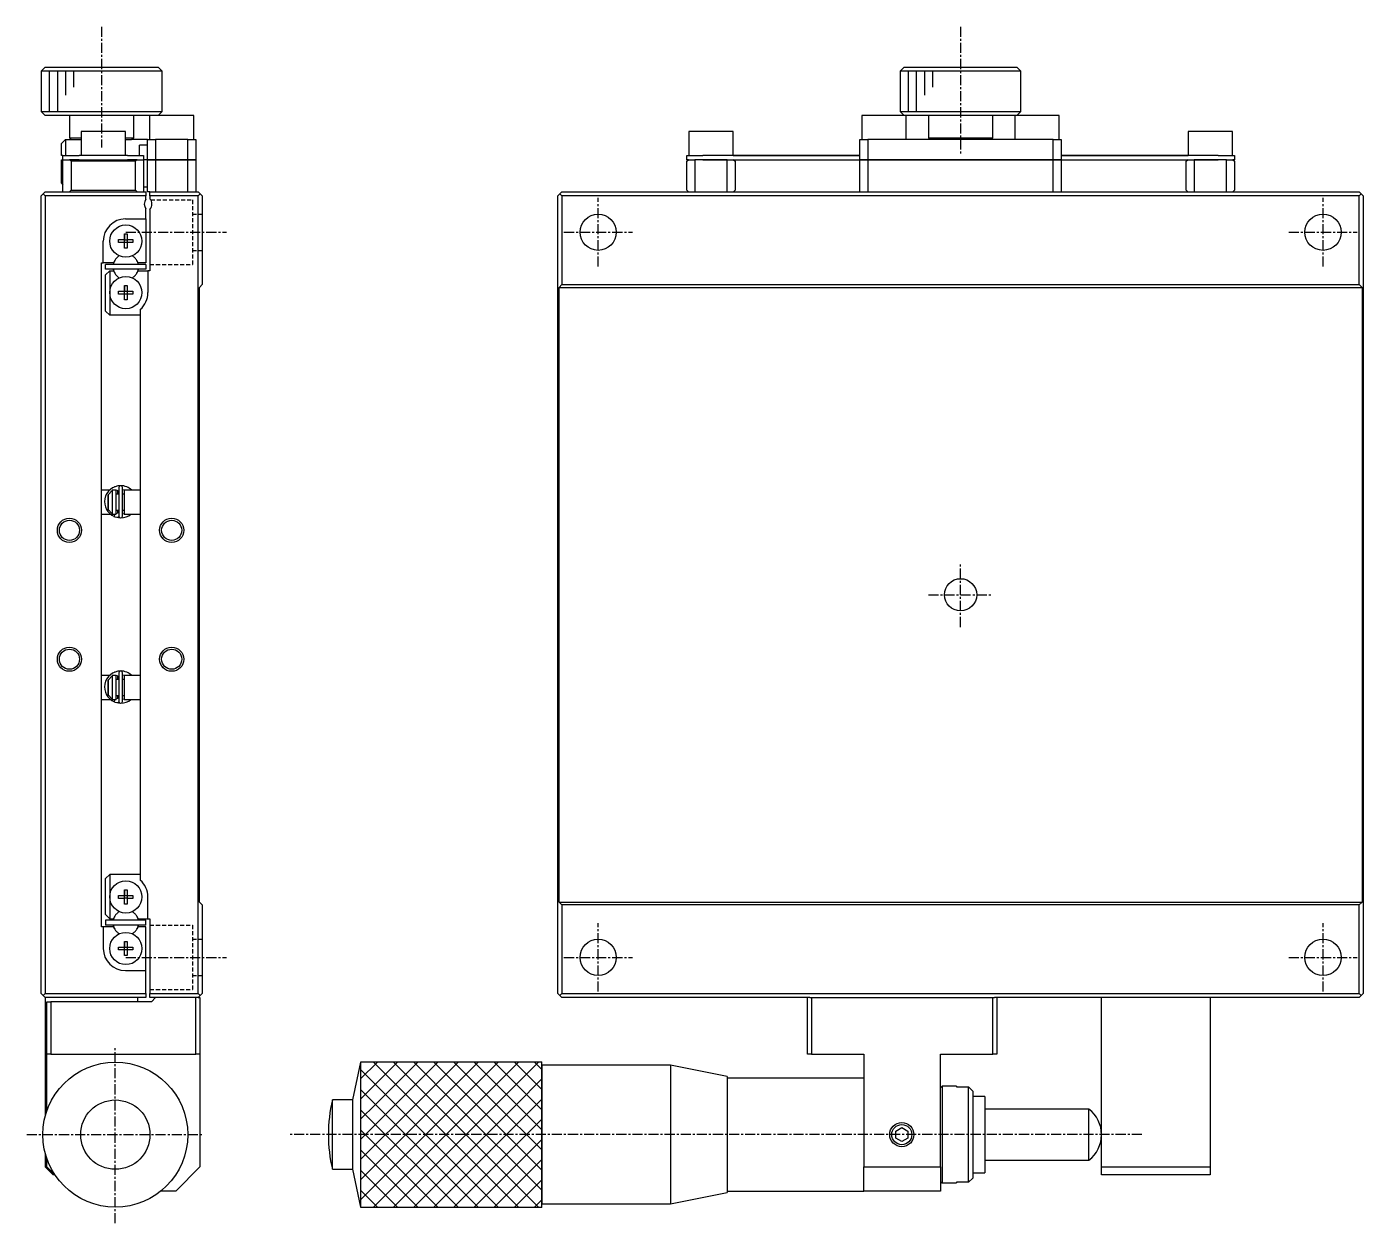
# Model space of a CAD drawing. Extents: x 10 to 382, y 10 to 258.
# Drawn here: x 216.2 to 382.2, y 81.2 to 229.8 of the extents above; entities that cross this region are included whole.
import ezdxf

# ---------------------------------------------------------------- set-up
doc = ezdxf.new("R2010")
doc.units = 0
doc.linetypes.add('CENTER', pattern=[2, 1.25, -0.25, 0.25, -0.25])
doc.linetypes.add('DASHED', pattern=[0.75, 0.5, -0.25])
doc.layers.get('0').update_dxf_attribs({"linetype": 'CONTINUOUS'})
doc.layers.add('CENTER', color=1, linetype='CENTER')

msp = doc.modelspace()

# ---------------------------------------------------------------- linework, layer by layer
at = {"color": 7, "linetype": 'CONTINUOUS'}
for p, q in [((218.5, 224.75), (218, 224.25)), ((233, 224.25), (218, 224.25)), ((218, 224.25), (218, 219.25)), ((218.5, 224.75), (232.5, 224.75)), ((218.5, 224.75), (218.500408, 224.75)), ((218.500408, 224.75), (232.5, 224.75)), ((233, 224.25), (232.5, 224.75)), ((233, 219.25), (233, 224.25)), ((325.155071, 224.75), (324.655071, 224.25)), ((339.655071, 224.25), (324.655071, 224.25)), ((324.655071, 224.25), (324.655071, 219.25)), ((325.155071, 224.75), (339.155071, 224.75)), ((339.655071, 224.25), (339.155071, 224.75)), ((339.655071, 219.25), (339.655071, 224.25)), ((218, 219.25), (232.999563, 219.25)), ((218, 219.25), (218.5, 218.75)), ((232.5, 218.75), (233, 219.25)), ((232.999563, 219.25), (233, 219.25)), ((324.655071, 219.25), (332.074122, 219.25)), ((324.655071, 219.25), (325.155071, 218.75)), ((332.074122, 219.25), (339.655071, 219.25)), ((339.155071, 218.75), (339.655071, 219.25)), ((231.45, 218.75), (218.5, 218.75)), ((221.5, 218.75), (221.5, 215.95)), ((229.5, 215.95), (229.5, 218.75)), ((236.95, 218.75), (231.45, 218.75)), ((231.45, 218.75), (231.45, 215.75)), ((236.95, 215.75), (236.95, 218.75)), ((322.655071, 218.75), (319.905071, 218.75)), ((319.905071, 218.75), (319.905071, 215.75)), ((325.405071, 218.75), (322.655071, 218.75)), ((332.079519, 218.75), (325.405071, 218.75)), ((325.405071, 215.75), (325.405071, 218.75)), ((328.155071, 218.75), (328.155071, 215.95)), ((338.905071, 218.75), (332.079519, 218.75)), ((336.155071, 215.95), (336.155071, 218.75)), ((341.655071, 218.75), (338.905071, 218.75)), ((338.905071, 218.75), (338.905071, 215.75)), ((344.405071, 218.75), (341.655071, 218.75)), ((344.405071, 215.75), (344.405071, 218.75)), ((221, 215.75), (220.5, 215.25)), ((221, 215.75), (221, 213.75)), ((221, 215.75), (222.95, 215.75)), ((221.5, 215.95), (222.95, 215.95)), ((221.5, 215.95), (221.7, 215.75)), ((228.45, 216.75), (222.95, 216.75)), ((222.95, 216.75), (222.95, 213.75)), ((228.45, 213.75), (228.45, 216.75)), ((228.45, 215.95), (229.499767, 215.95)), ((228.45, 215.75), (229.2, 215.75)), ((231.2, 215.75), (229.2, 215.75)), ((229.3, 215.75), (229.5, 215.95)), ((231.2, 213.25), (231.2, 215.75)), ((231.2, 215.75), (232.2, 215.75)), ((232.2, 215.75), (232.2, 213.25)), ((236.2, 215.75), (232.2, 215.75)), ((236.2, 213.25), (236.2, 215.75)), ((236.2, 215.75), (237.2, 215.75)), ((237.2, 215.75), (237.2, 213.25)), ((301.155071, 216.75), (298.405071, 216.75)), ((298.405071, 216.75), (298.405071, 213.75)), ((303.905071, 216.75), (301.155071, 216.75)), ((303.905071, 213.75), (303.905071, 216.75)), ((319.655071, 213.25), (319.655071, 215.75)), ((319.655071, 215.75), (320.655071, 215.75)), ((320.655071, 215.75), (320.655071, 213.25)), ((330.905071, 215.75), (320.655071, 215.75)), ((328.155071, 215.95), (332.111898, 215.95)), ((328.155071, 215.95), (328.355071, 215.75)), ((333.405071, 215.75), (330.905071, 215.75)), ((332.111898, 215.95), (336.155071, 215.95)), ((343.655071, 215.75), (333.405071, 215.75)), ((335.955071, 215.75), (336.155071, 215.95)), ((343.655071, 213.25), (343.655071, 215.75)), ((343.655071, 215.75), (344.655071, 215.75)), ((344.655071, 215.75), (344.655071, 213.25)), ((363.155071, 216.75), (360.405071, 216.75)), ((360.405071, 216.75), (360.405071, 213.75)), ((365.905071, 216.75), (363.155071, 216.75)), ((365.905071, 213.75), (365.905071, 216.75)), ((220.5, 213.75), (220.5, 215.25)), ((230.2, 213.75), (230.2, 215.05)), ((231.2, 215.05), (230.2, 215.05)), ((220.7, 213.75), (220.5, 213.75)), ((220.5, 210.35), (220.5, 213.25)), ((220.5, 213.25), (220.7, 213.25)), ((220.7, 213.25), (220.7, 213.75)), ((220.7, 213.75), (222.7, 213.75)), ((220.7, 209.25), (220.7, 213.25)), ((220.7, 213.25), (221.5, 213.25)), ((221.7, 213.05), (221.5, 213.25)), ((221.5, 213.25), (221.82822, 213.25)), ((221.82822, 213.25), (221.5, 213.25)), ((221.7, 213.05), (221.7, 209.45)), ((229.7, 213.05), (221.7, 213.05)), ((222.7, 213.25), (221.82822, 213.25)), ((228.7, 213.75), (222.7, 213.75)), ((222.7, 213.25), (227, 213.25)), ((227, 213.25), (228.7, 213.25)), ((228.7, 213.75), (230.7, 213.75)), ((229.57178, 213.25), (228.7, 213.25)), ((229.57178, 213.25), (229.9, 213.25)), ((229.9, 213.25), (229.57178, 213.25)), ((229.9, 213.25), (229.7, 213.05)), ((229.7, 209.45), (229.7, 213.05)), ((229.9, 213.25), (230.7, 213.25)), ((230.7, 213.75), (230.7, 213.25)), ((230.7, 213.25), (230.7, 209.25)), ((231.2, 213.25), (230.7, 213.25)), ((232.2, 213.25), (231.2, 213.25)), ((231.2, 209.25), (231.2, 213.25)), ((231.2, 213.25), (232.2, 213.25)), ((232.2, 213.25), (236.2, 213.25)), ((232.2, 213.25), (232.2, 209.25)), ((236.2, 213.25), (232.2, 213.25)), ((237.2, 213.25), (236.2, 213.25)), ((236.2, 209.25), (236.2, 213.25)), ((236.2, 213.25), (237.2, 213.25)), ((237.2, 213.25), (237.2, 209.25)), ((298.155071, 213.75), (300.155071, 213.75)), ((298.155071, 213.75), (298.405071, 213.75)), ((298.155071, 213.25), (298.155071, 213.75)), ((298.355071, 213.25), (298.155071, 213.05)), ((298.155071, 213.05), (298.355071, 213.25)), ((298.355071, 213.25), (298.155071, 213.25)), ((298.155071, 209.45), (298.155071, 213.05)), ((298.355071, 213.25), (299.155071, 213.25)), ((299.155071, 213.25), (299.155071, 209.25)), ((300.155071, 213.25), (299.155071, 213.25)), ((319.655071, 213.75), (300.155071, 213.75)), ((303.155071, 213.25), (300.155071, 213.25)), ((300.155071, 213.25), (303.155071, 213.25)), ((303.155071, 209.25), (303.155071, 213.25)), ((303.155071, 213.25), (319.655071, 213.25)), ((303.905071, 213.75), (319.655071, 213.75)), ((304.155071, 213.05), (303.955071, 213.25)), ((303.955071, 213.25), (304.155071, 213.05)), ((304.155071, 213.05), (304.155071, 209.45)), ((318.155071, 213.750001), (316.405071, 213.750001)), ((318.155071, 213.750001), (316.405071, 213.750001)), ((318.155071, 213.750001), (319.655071, 213.750001)), ((319.655071, 213.750001), (318.155071, 213.750001)), ((320.655071, 213.25), (319.655071, 213.25)), ((319.655071, 209.25), (319.655071, 213.25)), ((319.655071, 213.25), (320.655071, 213.25)), ((320.655071, 213.25), (343.655071, 213.25)), ((320.655071, 213.25), (320.655071, 209.25)), ((343.655071, 213.25), (320.655071, 213.25)), ((344.655071, 213.25), (343.655071, 213.25)), ((343.655071, 209.25), (343.655071, 213.25)), ((343.655071, 213.25), (344.655071, 213.25)), ((344.655071, 213.750001), (346.155071, 213.750001)), ((346.155071, 213.750001), (344.655071, 213.750001)), ((344.655071, 213.75), (360.405071, 213.75)), ((364.155071, 213.75), (344.655071, 213.75)), ((344.655071, 213.25), (344.655071, 209.25)), ((344.655071, 213.25), (361.155071, 213.25)), ((347.905071, 213.750001), (346.155071, 213.750001)), ((347.905071, 213.750001), (346.155071, 213.750001)), ((360.355071, 213.25), (360.155071, 213.05)), ((360.155071, 213.05), (360.355071, 213.25)), ((360.155071, 209.45), (360.155071, 213.05)), ((361.155071, 213.25), (361.155071, 209.25)), ((364.155071, 213.25), (361.155071, 213.25)), ((361.155071, 213.25), (364.155071, 213.25)), ((364.155071, 213.75), (366.155071, 213.75)), ((365.155071, 213.25), (364.155071, 213.25)), ((365.155071, 209.25), (365.155071, 213.25)), ((365.155071, 213.25), (365.955071, 213.25)), ((365.905071, 213.75), (366.155071, 213.75)), ((366.155071, 213.05), (365.955071, 213.25)), ((365.955071, 213.25), (366.155071, 213.05)), ((366.155071, 213.25), (365.955071, 213.25)), ((366.155071, 213.75), (366.155071, 213.25)), ((366.155071, 213.05), (366.155071, 209.45)), ((218.25, 209), (218.5, 209.25)), ((218.5, 209.25), (231, 209.25)), ((220.5, 210.35), (220.7, 210.15)), ((221.5, 209.25), (221.7, 209.45)), ((221.7, 209.45), (229.7, 209.45)), ((229.7, 209.45), (229.9, 209.25)), ((231.2, 209.85), (230.7, 209.85)), ((231, 209.25), (231, 208.75)), ((231.5, 209.25), (231.2, 209.25)), ((231.5, 209.25), (237.5, 209.25)), ((231.5, 208.75), (231.5, 209.25)), ((237.5, 209.25), (237.75, 209)), ((282.655071, 209.25), (282.405071, 209)), ((282.655071, 209.25), (381.655071, 209.25)), ((298.155071, 209.45), (298.355071, 209.25)), ((303.955071, 209.25), (304.155071, 209.45)), ((360.155071, 209.45), (360.355071, 209.25)), ((365.955071, 209.25), (366.155071, 209.45)), ((381.905071, 209), (381.655071, 209.25)), ((218.25, 209), (218, 208.75)), ((218, 109.75), (218, 208.75)), ((218.5, 208.75), (218.25, 209)), ((231, 208.75), (218.5, 208.75)), ((218.5, 208.75), (218.5, 109.75)), ((231, 208.35), (231, 208.75)), ((231.5, 208.75), (231.5, 208.411438)), ((237.5, 208.75), (231.5, 208.75)), ((237.75, 209), (237.5, 208.75)), ((237.5, 109.75), (237.5, 208.75)), ((238, 208.75), (237.75, 209)), ((238, 208.75), (238, 197.75)), ((282.405071, 209), (282.155071, 208.75)), ((282.155071, 109.75), (282.155071, 208.75)), ((282.655071, 208.75), (282.405071, 209)), ((381.655071, 208.75), (282.655071, 208.75)), ((282.655071, 208.75), (282.655071, 197.75)), ((381.905071, 209), (381.655071, 208.75)), ((381.655071, 197.75), (381.655071, 208.75)), ((382.155071, 208.75), (381.905071, 209)), ((382.155071, 208.75), (382.155071, 109.75)), ((228.45, 205.9), (231, 205.9)), ((231, 205.9), (231, 207.15)), ((231, 205.9), (231, 200.45)), ((231.5, 207.088562), (231.5, 199.45)), ((225.7, 200.45), (225.7, 203.15)), ((227.613639, 202.97), (227.613639, 203.33)), ((227.613639, 203.33), (228.32, 203.33)), ((228.32, 202.97), (227.613639, 202.97)), ((228.32, 204.036361), (228.68, 204.036361)), ((228.32, 203.33), (228.32, 204.036361)), ((228.32, 204.036361), (228.32, 203.33)), ((228.330372, 203.319628), (228.32, 203.33)), ((228.330372, 202.980372), (228.32, 202.97)), ((228.32, 202.263639), (228.32, 202.97)), ((228.32, 202.263639), (228.32, 202.97)), ((228.330372, 203.319628), (228.669628, 203.319628)), ((228.330372, 202.980372), (228.330372, 203.319628)), ((228.669628, 202.980372), (228.330372, 202.980372)), ((228.669628, 203.319628), (228.68, 203.33)), ((228.669628, 203.319628), (228.669628, 202.980372)), ((228.669628, 202.980372), (228.68, 202.97)), ((228.68, 204.036361), (228.68, 203.33)), ((228.68, 203.33), (229.386361, 203.33)), ((228.68, 202.97), (228.68, 202.263639)), ((229.386361, 202.97), (228.68, 202.97)), ((229.386361, 203.33), (229.386361, 202.97)), ((228.68, 202.263639), (228.32, 202.263639)), ((225.5, 200.45), (225.7, 200.45)), ((225.5, 118.05), (225.5, 200.45)), ((226.955588, 200.45), (225.7, 200.45)), ((231, 200.25), (226, 200.25)), ((226, 199.65), (226, 200.25)), ((231, 199.65), (226, 199.65)), ((226, 198.95), (226.5, 199.45)), ((226.5, 199.45), (226.5, 196.75)), ((226.5, 199.45), (226.955588, 199.45)), ((227.125185, 200.74375), (226.955588, 200.45)), ((226.955588, 199.45), (227.125185, 199.15625)), ((230.044412, 200.45), (229.874815, 200.74375)), ((229.874815, 199.15625), (230.044412, 199.45)), ((231, 200.45), (230.044412, 200.45)), ((230.044412, 199.45), (231.25, 199.45)), ((231, 200.25), (231, 199.65)), ((231.25, 199.45), (231.25, 196.75)), ((231.5, 199.45), (231.25, 199.45)), ((226, 194.45), (226, 198.95)), ((228.32, 197.636361), (228.68, 197.636361)), ((228.32, 196.93), (228.32, 197.636361)), ((228.32, 197.636361), (228.32, 196.93)), ((228.68, 197.636361), (228.68, 196.93)), ((237.65, 197.4), (238, 197.75)), ((282.305071, 197.4), (282.655071, 197.75)), ((282.655071, 197.75), (381.655071, 197.75)), ((381.655071, 197.75), (382.005071, 197.4)), ((226.5, 196.75), (226.5, 193.95)), ((227.613639, 196.57), (227.613639, 196.93)), ((227.613639, 196.93), (228.32, 196.93)), ((228.32, 196.57), (227.613639, 196.57)), ((228.330372, 196.919628), (228.32, 196.93)), ((228.330372, 196.580372), (228.32, 196.57)), ((228.32, 195.863639), (228.32, 196.57)), ((228.32, 195.863639), (228.32, 196.57)), ((228.68, 195.863639), (228.32, 195.863639)), ((228.330372, 196.919628), (228.669628, 196.919628)), ((228.330372, 196.580372), (228.330372, 196.919628)), ((228.669628, 196.580372), (228.330372, 196.580372)), ((228.669628, 196.919628), (228.68, 196.93)), ((228.669628, 196.919628), (228.669628, 196.580372)), ((228.669628, 196.580372), (228.68, 196.57)), ((228.68, 196.93), (229.386361, 196.93)), ((228.68, 196.57), (228.68, 195.863639)), ((229.386361, 196.57), (228.68, 196.57)), ((229.386361, 196.93), (229.386361, 196.57)), ((237.65, 121.1), (237.65, 197.4)), ((282.305071, 197.4), (382.005071, 197.4)), ((282.305071, 121.1), (282.305071, 197.4)), ((382.005071, 197.4), (382.005071, 121.1)), ((226.5, 193.95), (226, 194.45)), ((230.3, 194.670938), (230.3, 171.825)), ((230.3, 193.95), (226.5, 193.95)), ((227.139129, 172.653161), (227.087036, 172.633498)), ((226.498112, 172.25), (225.5, 172.25)), ((226.3, 171.666515), (226.8, 172.195683)), ((226.3, 169.833485), (226.3, 171.666515)), ((226.3, 171.666515), (226.3, 169.833485)), ((226.498355, 172.25), (226.498205, 172.25)), ((226.8, 172.25), (226.8, 172.195683)), ((227.3, 172.25), (226.8, 172.25)), ((226.8, 172.195683), (226.8, 169.304317)), ((227.3, 169.25), (227.3, 172.25)), ((227.640184, 171.75), (227.3, 171.75)), ((227.5, 171.75), (227.5, 172.206017)), ((227.640184, 172.566084), (227.640184, 169.016084)), ((228.090184, 169.016084), (228.090184, 172.566084)), ((228.3, 171.75), (228.090184, 171.75)), ((228.090249, 172.324879), (228.389016, 172.250408)), ((228.3, 172.25), (228.3, 169.25)), ((228.3, 172.25), (228.3, 171.75)), ((230.3, 172.25), (228.3, 172.25)), ((228.3, 171.75), (228.3, 169.75)), ((228.3, 171.75), (228.3, 169.75)), ((230.3, 171.825), (230.3, 169.675)), ((226.8, 169.304317), (226.3, 169.833485)), ((226.8, 169.304317), (226.8, 169.25)), ((227.3, 169.75), (227.640184, 169.75)), ((227.5, 169.376533), (227.5, 169.75)), ((228.090184, 169.75), (228.3, 169.75)), ((228.300125, 169.303054), (228.09024, 169.256976)), ((228.3, 169.75), (228.3, 169.25)), ((230.3, 169.675), (230.3, 148.825)), ((225.5, 169.25), (226.591656, 169.25)), ((226.8, 169.25), (227.3, 169.25)), ((227.005317, 168.985994), (227.085879, 168.949757)), ((227.078005, 168.953062), (227.158264, 169.194974)), ((227.085141, 168.953232), (227.085541, 168.950742)), ((227.085541, 168.950742), (227.085853, 168.949918)), ((227.085853, 168.949918), (227.087036, 168.948671)), ((227.085879, 168.949757), (227.130264, 168.931622)), ((227.130264, 168.931622), (227.845778, 168.79194)), ((227.158264, 169.194974), (227.183402, 169.250016)), ((228.3, 169.25), (230.3, 169.25)), ((227.139129, 149.653161), (227.087036, 149.633498)), ((227.640184, 149.566084), (227.640184, 146.016084)), ((228.090184, 146.016084), (228.090184, 149.566084)), ((226.498112, 149.25), (225.5, 149.25)), ((226.3, 148.666515), (226.8, 149.195683)), ((226.3, 146.833485), (226.3, 148.666515)), ((226.3, 148.666515), (226.3, 146.833485)), ((226.498355, 149.25), (226.498205, 149.25)), ((226.8, 149.25), (226.8, 149.195683)), ((227.3, 149.25), (226.8, 149.25)), ((226.8, 149.195683), (226.8, 146.304317)), ((227.3, 146.25), (227.3, 149.25)), ((227.640184, 148.75), (227.3, 148.75)), ((227.5, 148.75), (227.5, 149.206017)), ((228.3, 148.75), (228.090184, 148.75)), ((228.090249, 149.324879), (228.389016, 149.250408)), ((228.3, 149.25), (228.3, 146.25)), ((228.3, 149.25), (228.3, 148.75)), ((230.3, 149.25), (228.3, 149.25)), ((228.3, 148.75), (228.3, 146.75)), ((228.3, 148.75), (228.3, 146.75)), ((230.3, 148.825), (230.3, 146.675)), ((225.5, 146.25), (226.591656, 146.25)), ((226.8, 146.304317), (226.3, 146.833485)), ((226.8, 146.304317), (226.8, 146.25)), ((226.8, 146.25), (227.3, 146.25)), ((227.078005, 145.953062), (227.158264, 146.194974)), ((227.158264, 146.194974), (227.183402, 146.250016)), ((227.3, 146.75), (227.640184, 146.75)), ((227.5, 146.376533), (227.5, 146.75)), ((228.090184, 146.75), (228.3, 146.75)), ((228.300125, 146.303054), (228.09024, 146.256976)), ((228.3, 146.75), (228.3, 146.25)), ((228.3, 146.25), (230.3, 146.25)), ((230.3, 146.675), (230.3, 123.829062)), ((227.005317, 145.985994), (227.078435, 145.952924)), ((227.078435, 145.952924), (227.130264, 145.931622)), ((227.08514, 145.953244), (227.085541, 145.950742)), ((227.085541, 145.950742), (227.085853, 145.949918)), ((227.085853, 145.949918), (227.087036, 145.948671)), ((227.130264, 145.931622), (227.845778, 145.79194)), ((226, 124.05), (226.5, 124.55)), ((226.5, 124.55), (226.5, 121.75)), ((230.3, 124.55), (226.5, 124.55)), ((226, 119.55), (226, 124.05)), ((226.5, 121.75), (226.5, 119.05)), ((227.613639, 121.57), (227.613639, 121.93)), ((227.613639, 121.93), (228.32, 121.93)), ((228.32, 121.57), (227.613639, 121.57)), ((228.32, 122.636361), (228.68, 122.636361)), ((228.32, 121.93), (228.32, 122.636361)), ((228.32, 122.636361), (228.32, 121.93)), ((228.330372, 121.919628), (228.32, 121.93)), ((228.330372, 121.580372), (228.32, 121.57)), ((228.32, 120.863639), (228.32, 121.57)), ((228.32, 120.863639), (228.32, 121.57)), ((228.330372, 121.919628), (228.669628, 121.919628)), ((228.330372, 121.580372), (228.330372, 121.919628)), ((228.669628, 121.580372), (228.330372, 121.580372)), ((228.669628, 121.919628), (228.68, 121.93)), ((228.669628, 121.919628), (228.669628, 121.580372)), ((228.669628, 121.580372), (228.68, 121.57)), ((228.68, 122.636361), (228.68, 121.93)), ((228.68, 121.93), (229.386361, 121.93)), ((228.68, 121.57), (228.68, 120.863639)), ((229.386361, 121.57), (228.68, 121.57)), ((229.386361, 121.93), (229.386361, 121.57)), ((231.25, 119.05), (231.25, 121.75)), ((226.5, 119.05), (226, 119.55)), ((228.68, 120.863639), (228.32, 120.863639)), ((238, 120.75), (237.65, 121.1)), ((238, 120.75), (238, 109.75)), ((282.305071, 121.1), (382.005071, 121.1)), ((282.655071, 120.75), (282.305071, 121.1)), ((381.655071, 120.75), (282.655071, 120.75)), ((282.655071, 120.75), (282.655071, 109.75)), ((382.005071, 121.1), (381.655071, 120.75)), ((381.655071, 109.75), (381.655071, 120.75)), ((225.7, 118.05), (225.5, 118.05)), ((225.7, 118.05), (225.7, 115.35)), ((226.955588, 118.05), (225.7, 118.05)), ((231, 118.85), (226, 118.85)), ((226, 118.85), (226, 118.25)), ((231, 118.25), (226, 118.25)), ((226.5, 119.05), (226.955588, 119.05)), ((226.955588, 119.05), (227.125185, 119.34375)), ((227.125185, 117.75625), (226.955588, 118.05)), ((229.874815, 119.34375), (230.044412, 119.05)), ((230.044412, 118.05), (229.874815, 117.75625)), ((230.044412, 119.05), (231.25, 119.05)), ((231, 118.05), (230.044412, 118.05)), ((231, 118.25), (231, 118.85)), ((231, 112.6), (231, 118.05)), ((231.25, 119.05), (231.5, 119.05)), ((231.5, 119.05), (231.5, 109.75)), ((228.32, 116.236361), (228.68, 116.236361)), ((228.32, 115.53), (228.32, 116.236361)), ((228.32, 116.236361), (228.32, 115.53)), ((228.68, 116.236361), (228.68, 115.53)), ((227.613639, 115.17), (227.613639, 115.53)), ((227.613639, 115.53), (228.32, 115.53)), ((228.32, 115.17), (227.613639, 115.17)), ((228.330372, 115.519628), (228.32, 115.53)), ((228.330372, 115.180372), (228.32, 115.17)), ((228.32, 114.463639), (228.32, 115.17)), ((228.32, 114.463639), (228.32, 115.17)), ((228.330372, 115.519628), (228.669628, 115.519628)), ((228.330372, 115.180372), (228.330372, 115.519628)), ((228.669628, 115.180372), (228.330372, 115.180372)), ((228.669628, 115.519628), (228.68, 115.53)), ((228.669628, 115.519628), (228.669628, 115.180372)), ((228.669628, 115.180372), (228.68, 115.17)), ((228.68, 115.53), (229.386361, 115.53)), ((228.68, 115.17), (228.68, 114.463639)), ((229.386361, 115.17), (228.68, 115.17)), ((229.386361, 115.53), (229.386361, 115.17)), ((228.68, 114.463639), (228.32, 114.463639)), ((228.45, 112.6), (231, 112.6)), ((231, 109.75), (231, 112.6)), ((218.25, 109.5), (218, 109.75)), ((218.25, 109.5), (218.5, 109.75)), ((218.5, 109.75), (231, 109.75)), ((231, 109.75), (231, 109.25)), ((231.5, 109.75), (237.5, 109.75)), ((231.5, 109.25), (231.5, 109.75)), ((237.5, 109.75), (237.75, 109.5)), ((237.75, 109.5), (238, 109.75)), ((282.155071, 109.75), (282.405071, 109.5)), ((282.405071, 109.5), (282.655071, 109.75)), ((282.655071, 109.75), (381.655071, 109.75)), ((381.655071, 109.75), (381.905071, 109.5)), ((381.905071, 109.5), (382.155071, 109.75)), ((218.5, 109.25), (218.25, 109.5)), ((218.5, 109.25), (218.5, 94.554344)), ((231, 109.25), (218.5, 109.25)), ((218.7, 102.25), (218.7, 108.75)), ((218.7, 108.75), (219.2, 108.75)), ((219.2, 108.75), (219.2, 102.25)), ((231.7, 108.75), (219.2, 108.75)), ((230, 108.75), (230, 109.25)), ((237.5, 109.25), (231.5, 109.25)), ((232.2, 109.25), (231.7, 108.75)), ((237.2, 102.25), (237.2, 109.25)), ((237.75, 109.5), (237.5, 109.25)), ((237.5, 109.25), (237.7, 109.25)), ((237.7, 109.25), (237.7, 102.25)), ((282.405071, 109.5), (282.655071, 109.25)), ((313.455071, 109.25), (282.655071, 109.25)), ((313.155071, 102.25), (313.155071, 109.25)), ((313.455071, 109.25), (313.655071, 109.25)), ((313.655071, 109.25), (313.655071, 102.25)), ((313.655071, 109.25), (336.155071, 109.25)), ((336.155071, 102.25), (336.155071, 109.25)), ((336.155071, 109.25), (336.355071, 109.25)), ((381.655071, 109.25), (336.355071, 109.25)), ((336.655071, 109.25), (336.655071, 102.25)), ((349.655071, 88.25), (349.655071, 109.25)), ((363.155071, 109.25), (363.155071, 88.25)), ((381.655071, 109.25), (381.905071, 109.5)), ((219.2, 102.25), (218.7, 102.25)), ((218.7, 95.20804), (218.7, 102.25)), ((219.2, 102.25), (237.2, 102.25)), ((237.7, 102.25), (237.2, 102.25)), ((237.7, 102.25), (237.7, 88.25)), ((257.655071, 101.25), (256.655071, 96.55)), ((257.655071, 101.25), (257.655071, 83.25)), ((280.155071, 101.25), (257.655071, 101.25)), ((280.155071, 100.85), (280.155071, 101.25)), ((280.155071, 83.25), (280.155071, 101.25)), ((313.655071, 102.25), (313.155071, 102.25)), ((313.655071, 102.25), (320.155071, 102.25)), ((320.155071, 102.25), (320.155071, 88.25)), ((329.655071, 102.25), (336.155071, 102.25)), ((329.655071, 88.25), (329.655071, 102.25)), ((336.655071, 102.25), (336.155071, 102.25)), ((280.155071, 100.85), (280.155071, 83.65)), ((296.155071, 100.85), (280.155071, 100.85)), ((296.155071, 100.85), (296.155071, 83.65)), ((303.155071, 99.45), (296.155071, 100.85)), ((303.155071, 99.45), (303.155071, 85.05)), ((303.155071, 99.45), (303.155071, 99.25)), ((303.155071, 99.25), (303.155071, 85.25)), ((320.155071, 99.25), (303.155071, 99.25)), ((329.855071, 98.25), (329.655071, 98.05)), ((329.855071, 98.25), (329.855071, 86.25)), ((331.655071, 98.25), (329.855071, 98.25)), ((331.655071, 98.25), (331.655071, 98.16608)), ((331.655071, 98.16608), (333.155071, 98.16608)), ((333.155071, 86.33392), (333.155071, 98.16608)), ((333.155071, 98.16608), (333.655071, 97.658327)), ((254.155071, 87.95), (254.155071, 96.55)), ((256.655071, 96.55), (254.155071, 96.55)), ((256.655071, 96.55), (256.655071, 87.95)), ((333.655071, 97.658327), (333.655071, 86.841673)), ((335.155071, 97), (333.655071, 97)), ((335.155071, 97), (335.155071, 87.5)), ((335.155071, 97), (335.155071, 96.75)), ((348.087891, 95.425), (335.155071, 95.425)), ((348.087891, 89.075), (348.087891, 95.425)), ((324.105071, 92.683013), (324.855071, 93.116025)), ((324.855071, 93.116025), (325.605071, 92.683013)), ((324.105071, 91.816987), (324.105071, 92.683013)), ((324.855071, 91.383975), (324.105071, 91.816987)), ((325.605071, 91.816987), (324.855071, 91.383975)), ((325.605071, 92.683013), (325.605071, 91.816987)), ((218.5, 89.945656), (218.5, 88.25)), ((218.5, 88.25), (219.5, 87.25)), ((218.7, 88.25), (218.7, 89.29196)), ((218.7, 88.25), (219.751042, 87.198958)), ((234.7, 85.25), (237.7, 88.25)), ((320.155071, 88.25), (329.655071, 88.25)), ((320.155071, 85.25), (320.155071, 88.25)), ((329.655071, 88.25), (329.655071, 85.25)), ((335.155071, 89.075), (348.087891, 89.075)), ((349.655071, 87.25), (349.655071, 88.25)), ((349.655071, 88.25), (363.155071, 88.25)), ((363.155071, 88.25), (363.155071, 87.25)), ((219.7, 87.25), (219.5, 87.25)), ((254.155071, 87.95), (256.655071, 87.95)), ((256.655071, 87.95), (257.655071, 83.25)), ((329.655071, 86.45), (329.855071, 86.25)), ((331.655071, 86.33392), (331.655071, 86.25)), ((333.155071, 86.33392), (331.655071, 86.33392)), ((333.655071, 86.841673), (333.155071, 86.33392)), ((333.655071, 87.5), (335.155071, 87.5)), ((335.155071, 87.75), (335.155071, 87.5)), ((363.155071, 87.25), (349.655071, 87.25)), ((234.7, 85.25), (232.856854, 85.25)), ((296.155071, 83.65), (303.155071, 85.05)), ((303.155071, 85.25), (303.155071, 85.05)), ((303.155071, 85.25), (320.155071, 85.25)), ((329.655071, 85.25), (320.155071, 85.25)), ((329.855071, 86.25), (331.655071, 86.25)), ((257.655071, 83.25), (280.155071, 83.25)), ((280.155071, 83.25), (280.155071, 83.65)), ((280.155071, 83.65), (296.155071, 83.65))]:
    msp.add_line(p, q, dxfattribs=at)
at = {"color": 3, "linetype": 'CONTINUOUS'}
for p, q in [((219, 224.25), (219, 219.25)), ((220, 224.25), (220, 219.25)), ((221, 224.25), (221, 221.25)), ((222, 224.25), (222, 222.25)), ((325.655071, 224.25), (325.655071, 219.25)), ((326.655071, 224.25), (326.655071, 219.25)), ((327.655071, 224.25), (327.655071, 221.25)), ((328.655071, 224.25), (328.655071, 222.25)), ((257.655071, 99.155071), (259.75, 101.25)), ((257.655071, 96.655071), (262.25, 101.25)), ((259.25, 101.25), (264.5, 96)), ((259.5, 96), (264.75, 101.25)), ((261.75, 101.25), (267, 96)), ((262, 96), (267.25, 101.25)), ((264.25, 101.25), (269.5, 96)), ((264.5, 96), (269.75, 101.25)), ((266.75, 101.25), (272, 96)), ((267, 96), (272.25, 101.25)), ((269.25, 101.25), (274.5, 96)), ((269.5, 96), (274.75, 101.25)), ((271.75, 101.25), (277, 96)), ((272, 96), (277.25, 101.25)), ((274.25, 101.25), (279.5, 96)), ((274.5, 96), (279.75, 101.25)), ((276.75, 101.25), (280.155071, 97.844929)), ((279.25, 101.25), (280.155071, 100.344929)), ((257.655071, 100.344929), (262, 96)), ((277, 96), (280.155071, 99.155071)), ((257.655071, 97.844929), (259.5, 96)), ((279.5, 96), (280.155071, 96.655071)), ((257.655071, 94.155071), (259.5, 96)), ((257.655071, 91.655071), (262, 96)), ((257.655071, 89.155071), (264.5, 96)), ((257.655071, 86.655071), (267, 96)), ((257.655071, 84.155071), (269.5, 96)), ((257.655071, 95.344929), (269.75, 83.25)), ((259.25, 83.25), (272, 96)), ((259.5, 96), (272.25, 83.25)), ((261.75, 83.25), (274.5, 96)), ((262, 96), (274.75, 83.25)), ((264.25, 83.25), (277, 96)), ((264.5, 96), (277.25, 83.25)), ((266.75, 83.25), (279.5, 96)), ((267, 96), (279.75, 83.25)), ((269.5, 96), (280.155071, 85.344929)), ((272, 96), (280.155071, 87.844929)), ((274.5, 96), (280.155071, 90.344929)), ((277, 96), (280.155071, 92.844929)), ((279.5, 96), (280.155071, 95.344929)), ((269.25, 83.25), (280.155071, 94.155071)), ((257.655071, 92.844929), (267.25, 83.25)), ((271.75, 83.25), (280.155071, 91.655071)), ((257.655071, 90.344929), (264.75, 83.25)), ((274.25, 83.25), (280.155071, 89.155071)), ((257.655071, 87.844929), (262.25, 83.25)), ((276.75, 83.25), (280.155071, 86.655071)), ((257.655071, 85.344929), (259.75, 83.25)), ((279.25, 83.25), (280.155071, 84.155071))]:
    msp.add_line(p, q, dxfattribs=at)
at = {"color": 3, "linetype": 'DASHED'}
for p, q in [((231.616025, 208.25), (236.8, 208.25)), ((236.8, 208.25), (236.8, 200.25)), ((236.8, 206.5), (238, 206.5)), ((236.8, 202), (238, 202)), ((231.5, 200.25), (236.8, 200.25)), ((231.5, 118.25), (236.8, 118.25)), ((236.8, 118.25), (236.8, 110.25)), ((236.8, 116.5), (238, 116.5)), ((236.8, 112), (238, 112)), ((231.5, 110.25), (236.8, 110.25))]:
    msp.add_line(p, q, dxfattribs=at)
at = {"color": 7, "linetype": 'CONTINUOUS', "const_width": 0.1}
for points in [[(227.303666, 172.23266), (227.314746, 172.235101), (227.328197, 172.237419), (227.341751, 172.239055), (227.355371, 172.240006), (227.369024, 172.240267), (227.382674, 172.239839), (227.396286, 172.238723), (227.409825, 172.23692), (227.423255, 172.234437), (227.436543, 172.23128), (227.449654, 172.227458), (227.462554, 172.22298), (227.475212, 172.21786), (227.487594, 172.212112), (227.49967, 172.20575), (227.51141, 172.198792), (227.522784, 172.191256), (227.533765, 172.183164), (227.544326, 172.174535), (227.554441, 172.165393), (227.564086, 172.155761), (227.573239, 172.145664), (227.581876, 172.135129), (227.589979, 172.124181), (227.597529, 172.112849), (227.604507, 172.10116), (227.610899, 172.089145), (227.61669, 172.076832), (227.621866, 172.064251), (227.626417, 172.051434), (227.630331, 172.038412), (227.633601, 172.025215), (227.636219, 172.011877), (227.63818, 171.998428), (227.63948, 171.984901), (227.640115, 171.971328), (227.640184, 171.965221)], [(227.19443, 169.25), (227.187734, 169.23566), (227.180962, 169.220858), (227.174154, 169.20568), (227.167347, 169.190213), (227.160582, 169.174547), (227.153899, 169.158774), (227.147335, 169.142984), (227.140929, 169.12727), (227.134718, 169.111722), (227.128738, 169.09643), (227.123024, 169.081483), (227.117609, 169.066968), (227.112523, 169.052969), (227.107798, 169.039568), (227.103459, 169.02684), (227.099533, 169.014862), (227.096042, 169.003701), (227.093006, 168.993423), (227.090443, 168.984088), (227.088368, 168.975749), (227.086792, 168.968455), (227.085726, 168.962248), (227.085174, 168.957164), (227.085141, 168.953232)], [(227.640184, 169.616948), (227.639882, 169.60408), (227.638916, 169.590528), (227.637288, 169.577041), (227.635001, 169.563651), (227.63206, 169.550389), (227.628473, 169.537287), (227.624248, 169.524376), (227.619393, 169.511688), (227.613921, 169.499253), (227.607843, 169.487101), (227.601174, 169.475262), (227.593928, 169.463764), (227.586123, 169.452636), (227.577775, 169.441905), (227.568905, 169.431598), (227.559534, 169.421742), (227.549682, 169.412361), (227.539374, 169.403478), (227.528633, 169.395118), (227.517486, 169.387301), (227.50596, 169.380048), (227.494082, 169.373379), (227.481882, 169.367311), (227.469389, 169.361861), (227.456635, 169.357044), (227.443651, 169.352872), (227.430471, 169.349358), (227.417127, 169.346512), (227.403654, 169.344341), (227.390085, 169.342852), (227.376457, 169.342049), (227.362803, 169.341935), (227.349159, 169.342511), (227.335561, 169.343775), (227.322043, 169.345724), (227.30864, 169.348353), (227.299981, 169.350429)], [(227.087036, 168.948671), (227.118698, 168.936174), (227.152717, 168.924619), (227.187264, 168.914775), (227.222255, 168.906665), (227.257602, 168.90031), (227.293219, 168.895724), (227.329018, 168.892919), (227.364911, 168.891901), (227.40081, 168.892673), (227.436625, 168.895232), (227.472271, 168.899574), (227.507658, 168.905686), (227.5427, 168.913553), (227.57731, 168.923158), (227.611403, 168.934475), (227.644896, 168.947479), (227.650267, 168.949745)], [(227.303666, 149.23266), (227.314746, 149.235101), (227.328197, 149.237419), (227.341751, 149.239055), (227.355371, 149.240006), (227.369024, 149.240267), (227.382674, 149.239839), (227.396286, 149.238723), (227.409825, 149.23692), (227.423255, 149.234437), (227.436543, 149.23128), (227.449654, 149.227458), (227.462554, 149.22298), (227.475212, 149.21786), (227.487594, 149.212112), (227.49967, 149.20575), (227.51141, 149.198792), (227.522784, 149.191256), (227.533765, 149.183164), (227.544326, 149.174535), (227.554441, 149.165393), (227.564086, 149.155761), (227.573239, 149.145664), (227.581876, 149.135129), (227.589979, 149.124181), (227.597529, 149.112849), (227.604507, 149.10116), (227.610899, 149.089145), (227.61669, 149.076832), (227.621866, 149.064251), (227.626417, 149.051434), (227.630331, 149.038412), (227.633601, 149.025215), (227.636219, 149.011877), (227.63818, 148.998428), (227.63948, 148.984901), (227.640115, 148.971328), (227.640184, 148.965221)], [(227.19443, 146.25), (227.187735, 146.235662), (227.180965, 146.220862), (227.174157, 146.205686), (227.167351, 146.190222), (227.160587, 146.174559), (227.153905, 146.158788), (227.147342, 146.143001), (227.140937, 146.127289), (227.134726, 146.111742), (227.128747, 146.096453), (227.123033, 146.081507), (227.117618, 146.066994), (227.112533, 146.052996), (227.107807, 146.039595), (227.103469, 146.026868), (227.099542, 146.014889), (227.09605, 146.003728), (227.093014, 145.99345), (227.09045, 145.984113), (227.088373, 145.975772), (227.086796, 145.968476), (227.085728, 145.962266), (227.085175, 145.957179), (227.08514, 145.953244)], [(227.640184, 146.616948), (227.639882, 146.60408), (227.638916, 146.590528), (227.637288, 146.577041), (227.635001, 146.563651), (227.63206, 146.550389), (227.628473, 146.537287), (227.624248, 146.524376), (227.619393, 146.511688), (227.613921, 146.499253), (227.607843, 146.487101), (227.601174, 146.475262), (227.593928, 146.463764), (227.586123, 146.452636), (227.577775, 146.441905), (227.568905, 146.431598), (227.559534, 146.421742), (227.549682, 146.412361), (227.539374, 146.403478), (227.528633, 146.395118), (227.517486, 146.387301), (227.50596, 146.380048), (227.494082, 146.373379), (227.481882, 146.367311), (227.469389, 146.361861), (227.456635, 146.357044), (227.443651, 146.352872), (227.430471, 146.349358), (227.417127, 146.346512), (227.403654, 146.344341), (227.390085, 146.342852), (227.376457, 146.342049), (227.362803, 146.341935), (227.349159, 146.342511), (227.335561, 146.343775), (227.322043, 146.345724), (227.30864, 146.348353), (227.299981, 146.350429)], [(227.087036, 145.948671), (227.118698, 145.936174), (227.152717, 145.924619), (227.187264, 145.914775), (227.222255, 145.906665), (227.257602, 145.90031), (227.293219, 145.895724), (227.329018, 145.892919), (227.364911, 145.891901), (227.40081, 145.892673), (227.436625, 145.895232), (227.472271, 145.899574), (227.507658, 145.905686), (227.5427, 145.913553), (227.57731, 145.923158), (227.611403, 145.934475), (227.644896, 145.947479), (227.650267, 145.949745)]]:
    msp.add_lwpolyline(points, dxfattribs=at)
msp.add_lwpolyline([(257.655071, 101.25), (280.155071, 101.25), (280.155071, 83.25), (257.655071, 83.25)], close=True, dxfattribs=at)
at = {"color": 7, "linetype": 'CONTINUOUS'}
for centre, radius in [((287.155071, 204.25), 2.25), ((377.155071, 204.25), 2.25), ((228.5, 203.15), 2), ((228.5, 196.75), 2), ((221.5, 167.25), 1.25), ((234.2, 167.25), 1.25), ((332.155071, 159.25), 2), ((221.5, 151.25), 1.25), ((234.2, 151.25), 1.25), ((228.5, 121.75), 2), ((228.5, 115.35), 2), ((287.155071, 114.25), 2.25), ((377.155071, 114.25), 2.25), ((227.2, 92.25), 9), ((227.2, 92.25), 4.3), ((324.855071, 92.25), 1.25)]:
    msp.add_circle(centre, radius, dxfattribs=at)
at = {"color": 3, "linetype": 'CONTINUOUS'}
for centre in [(221.5, 167.25), (234.2, 167.25), (221.5, 151.25), (234.2, 151.25), (324.855071, 92.25)]:
    msp.add_circle(centre, 1.5, dxfattribs=at)
at = {"color": 7, "linetype": 'CONTINUOUS'}
for centre, radius, start, end in [((231.8, 207.75), 1, 143.130102, 216.869898), ((230.75, 207.75), 1, 318.590378, 41.409622), ((228.45, 203.15), 2.75, 90, 180), ((228.5, 199.95), 1.5875, 135, 150), ((228.615, 199.83519), 1.75, 121.886504, 135.004406), ((228.5, 199.949999), 1.5875, 120.433182, 134.999974), ((228.5, 199.949999), 1.5875, 45.000026, 59.566818), ((228.385, 199.83519), 1.75, 44.995594, 58.113496), ((228.5, 199.95), 1.5875, 30, 45), ((228.5, 199.949999), 1.5875, 150, 169.10691), ((228.5, 199.949999), 1.5875, 190.893016, 210), ((228.5, 199.95), 1.5875, 210, 225), ((228.5, 199.95), 1.5875, 315, 330), ((228.5, 199.949999), 1.5875, 10.89309, 30.000031), ((228.5, 199.949999), 1.5875, 330.000031, 349.106984), ((228.5, 199.949999), 1.5875, 224.999974, 239.566737), ((228.615, 200.06481), 1.75, 224.995594, 238.113496), ((228.5, 199.949999), 1.5875, 300.433263, 315.000026), ((228.385, 200.06481), 1.75, 301.886504, 315.004406), ((228.5, 196.75), 2.75, 310.885193, 0), ((227.865421, 170.790945), 1.99942, 90.711539, 247.093146), ((227.865184, 172.566084), 0.225, 0, 180), ((227.866606, 170.795004), 1.995282, 46.838639, 89.351778), ((227.865184, 169.016084), 0.225, 180, 0), ((227.863387, 170.796444), 2.004676, 270.771598, 309.498078), ((227.865421, 147.790945), 1.99942, 90.711539, 247.093146), ((227.865184, 149.566084), 0.225, 0, 180), ((227.866606, 147.795004), 1.995282, 46.838639, 89.351778), ((227.863387, 147.796444), 2.004676, 270.771598, 309.498078), ((227.865184, 146.016084), 0.225, 180, 0), ((228.5, 121.75), 2.75, 0, 49.114807), ((228.5, 118.55), 1.5875, 135, 150), ((228.5, 118.550001), 1.5875, 120.433263, 135.000026), ((228.615, 118.43519), 1.75, 121.886504, 135.004406), ((228.5, 118.550001), 1.5875, 44.999974, 59.566737), ((228.385, 118.43519), 1.75, 44.995594, 58.113496), ((228.5, 118.55), 1.5875, 30, 45), ((228.5, 118.550001), 1.5875, 150.000031, 169.106984), ((228.5, 118.550001), 1.5875, 190.89309, 210), ((228.5, 118.550001), 1.5875, 10.893016, 30), ((228.5, 118.550001), 1.5875, 330, 349.10691), ((228.5, 118.55), 1.5875, 210, 225), ((228.615, 118.66481), 1.75, 224.995594, 238.113496), ((228.5, 118.550001), 1.5875, 225.000026, 239.566818), ((228.5, 118.550001), 1.5875, 300.433182, 314.999974), ((228.385, 118.66481), 1.75, 301.886504, 315.004406), ((228.5, 118.55), 1.5875, 315, 330), ((228.45, 115.35), 2.75, 180, 270), ((272.395071, 92.25), 18.74, 166.734971, 180), ((345.654914, 92.25), 4, 0, 52.537349), ((272.395071, 92.25), 18.74, 180, 193.265029), ((345.654914, 92.25), 4, 307.462651, 0)]:
    msp.add_arc(centre, radius, start, end, dxfattribs=at)
at = {"layer": 'CENTER', "color": 1, "linetype": 'CENTER'}
for p, q in [((225.5, 229.75), (225.5, 214.75)), ((332.155071, 229.75), (332.155071, 213.75)), ((287.155071, 200), (287.155071, 208.5)), ((377.155071, 200), (377.155071, 208.5)), ((228.5, 204.25), (241, 204.25)), ((282.905071, 204.25), (291.405071, 204.25)), ((372.905071, 204.25), (381.405071, 204.25)), ((332.155071, 155.25), (332.155071, 163.25)), ((328.155071, 159.25), (336.155071, 159.25)), ((287.155071, 110), (287.155071, 118.5)), ((377.155071, 110), (377.155071, 118.5)), ((228.5, 114.25), (241, 114.25)), ((282.905071, 114.25), (291.405071, 114.25)), ((372.905071, 114.25), (381.405071, 114.25)), ((227.2, 81.25), (227.2, 103.25)), ((216.2, 92.25), (238.2, 92.25)), ((354.654914, 92.25), (248.655071, 92.25))]:
    msp.add_line(p, q, dxfattribs=at)

doc.saveas('drawing.dxf')
